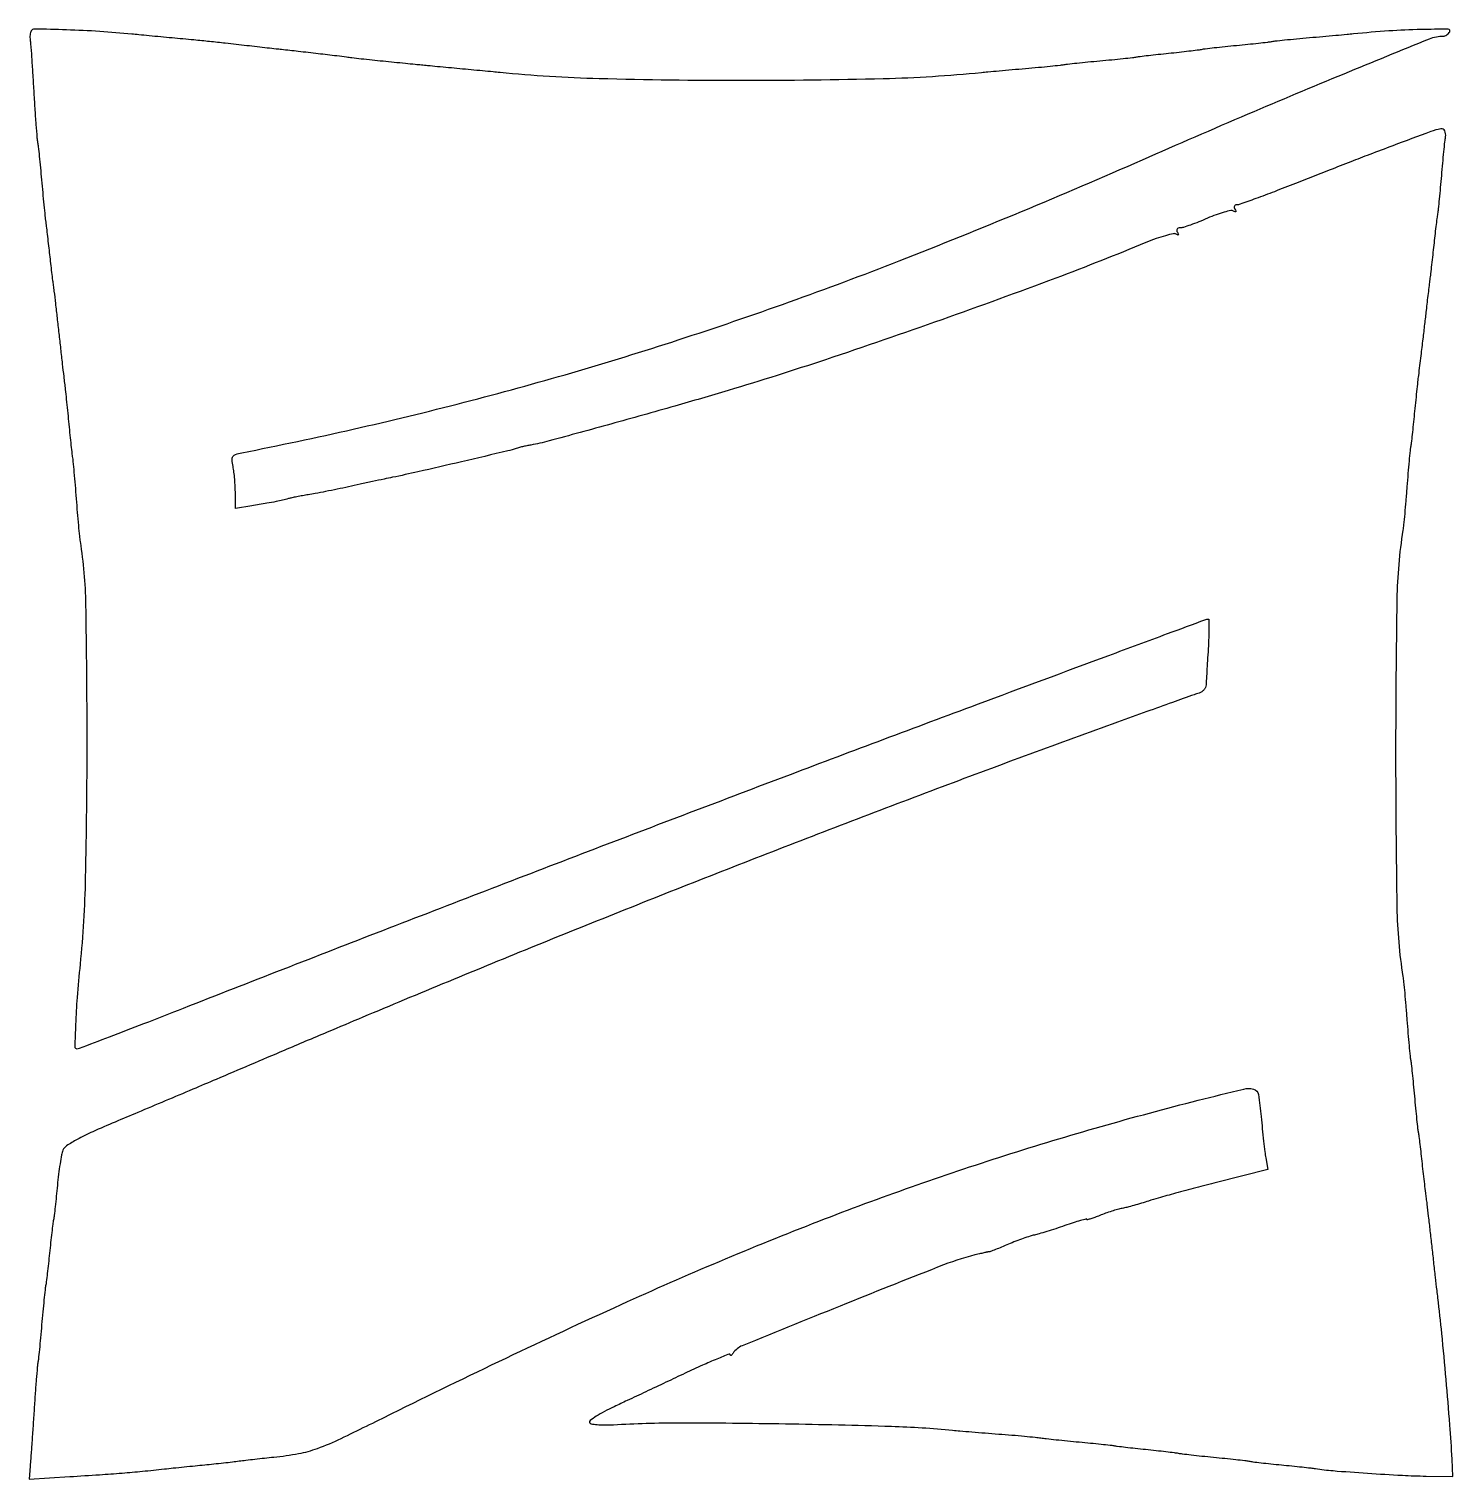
# Model space of a CAD drawing. Extents: x 0 to 371, y 0 to 378.
import ezdxf

# ---------------------------------------------------------------- set-up
doc = ezdxf.new("R2010")
doc.units = 0

msp = doc.modelspace()

# ---------------------------------------------------------------- linework, layer by layer
msp.add_lwpolyline([(0.752804, 377.353989, 0.072585), (0.580057, 376.920622, 0.031852), (0.474831, 376.310234, 0.030683), (0.444052, 375.636977, 0.035902), (0.499888, 375, -0.021376), (0.621158, 373.963443, -0.001034), (0.869762, 370.499694, -0.001684), (1.142765, 366.382656, -0.001213), (1.420817, 361.786192, 0.0018), (1.705547, 357.169265, 0.002418), (1.998792, 352.988621, 0.001661), (2.273314, 349.484704, 0.025638), (2.433389, 348.286192, -0.017599), (2.599658, 347.177391, -0.002031), (2.875028, 344.674694, -0.002444), (3.176011, 341.694041, -0.001992), (3.469937, 338.5, 0.001317), (3.76756, 335.217186, 0.001357), (4.079586, 331.96875, 0.00131), (4.365054, 329.154575, 0.00579), (4.556665, 327.5, -0.00204), (4.744754, 325.975947, -0.000698), (5.005258, 323.765625, -0.000694), (5.285935, 321.325682, -0.000802), (5.546418, 319, 0.001325), (5.80522, 316.710942, 0.001255), (6.080797, 314.38125, 0.001245), (6.334985, 312.320723, 0.004406), (6.513087, 311, -0.005843), (6.712511, 309.488383, -0.000781), (7.090614, 306.296875, -0.000903), (7.526087, 302.512002, -0.000759), (7.974179, 298.5, 0.000499), (8.424212, 294.451478, 0.00056), (8.865555, 290.55625, 0.000513), (9.248442, 287.240539, 0.003008), (9.461862, 285.5, -0.004681), (9.653281, 283.894418, -0.001237), (9.928806, 281.325, -0.001256), (10.227717, 278.399999, -0.00129), (10.50916, 275.5, 0.001599), (10.786094, 272.664669, 0.001786), (11.071492, 269.933886, 0.001644), (11.330632, 267.608739, 0.009463), (11.495106, 266.381314, -0.013788), (11.657291, 265.085968, -0.001738), (11.920802, 262.276106, -0.002041), (12.208501, 258.937094, -0.001693), (12.488143, 255.381314, 0.001951), (12.77065, 251.812633, 0.002295), (13.066962, 248.434502, 0.002014), (13.341845, 245.583148, 0.014268), (13.520255, 244.204224, -0.034952), (14.948911, 227.886054, -0.004371), (15.258581, 192.336516, -0.005292), (14.87871, 156.548315, -0.019565), (13.51688, 134, 0.005349), (12.750236, 125.384405, 0.009714), (12.335908, 118.324981, 0.003939), (12.153794, 112.512166, 0.421096), (12.654092, 112, 0.090758), (13.324289, 112.122662, 0.000301), (21.200153, 115.110938, 0.001653), (30.107794, 118.530578, 0.001034), (40.515543, 122.590427, -0.001104), (92.42821, 142.832104, -0.001004), (146.094987, 163.497468, -0.001022), (198.726163, 183.519552, -0.00129), (247.5, 201.816533, -0.000075), (281.685707, 214.534571, -0.000642), (297.015224, 220.212572, -0.000173), (306.977289, 223.884034, -0.088417), (307.627948, 224, -0.410277), (307.805644, 223.82468, -0.00353), (307.819089, 221.723437, -0.009418), (307.770307, 219.221749, -0.005629), (307.622817, 216.25, 0.000285), (307.436503, 213.162798, 0.000357), (307.267229, 210.29676, 0.000287), (307.128231, 207.890732, 0.002761), (307.075331, 206.866631, -0.095304), (306.915626, 206.202882, -0.068987), (306.508066, 205.558429, -0.06686), (305.924561, 205.03032, -0.077626), (305.25, 204.706844, 0.012239), (303.988474, 204.293433, 0.000305), (298.285938, 202.264901, 0.000657), (291.598841, 199.871624, 0.000448), (284, 197.133076, 0.003221), (238.241918, 180.261891, 0.002904), (191.092878, 162.218662, 0.00289), (143.897759, 143.527955, 0.003097), (98, 124.712237, 0.000462), (87.259863, 120.219782, 0.000697), (77.913732, 116.284939, 0.000513), (66.728259, 111.543796, 0.000138), (49, 104.002114, -0.000464), (42.899309, 101.411548, -0.000283), (35.691146, 98.363427, -0.000284), (28.544578, 95.350907, -0.000504), (22.65071, 92.877369, 0.006854), (16.817155, 90.341534, 0.018167), (12.742874, 88.322459, 0.020883), (9.976621, 86.671108, 0.157063), (9.030999, 85.5, 0.045254), (8.693017, 84.312328, 0.007734), (8.292225, 81.995979, 0.008379), (7.908115, 79.252526, 0.007386), (7.597893, 76.379929, -0.002238), (7.318409, 73.516075, -0.002613), (7.026621, 70.79915, -0.002313), (6.757256, 68.504198, -0.015845), (6.583715, 67.379929, 0.014319), (6.408482, 66.267228, 0.002219), (6.134474, 64.053063, 0.002472), (5.835715, 61.437785, 0.002149), (5.547972, 58.694328, -0.00201), (5.262414, 55.964413, -0.002389), (4.970214, 53.390113, -0.002071), (4.704389, 51.221032, -0.015392), (4.541999, 50.194328, 0.019537), (4.380674, 49.116545, 0.001912), (4.103201, 46.500834, 0.002418), (3.799347, 43.378915, 0.001913), (3.5, 40, -0.00169), (3.203406, 36.635119, -0.0022), (2.907862, 33.55625, -0.001638), (2.64041, 30.978225, -0.02013), (2.495663, 30, 0.025593), (2.35516, 28.97314, 0.001384), (2.086795, 25.709375, 0.002157), (1.794918, 21.822887, 0.001572), (1.502667, 17.5, -0.000669), (1.209443, 13.043161, -0.000747), (0.914639, 8.747971, -0.000687), (0.652914, 5.088385, -0.003956), (0.496395, 3.152667), (0.199057, -0.194667), (10.849529, 0.438239, 0.00166), (18.580712, 0.923433, 0.003657), (24.484421, 1.357008, 0.004269), (29.775932, 1.830059, 0.003359), (35.5, 2.429939, -0.001483), (37.810305, 2.680826, -0.000809), (40.646875, 2.975711, -0.000806), (43.530954, 3.266121, -0.001282), (46, 3.504331, 0.00231), (48.362082, 3.737125, 0.001831), (50.9125, 4.009826, 0.001851), (53.276265, 4.280189, 0.004625), (55, 4.5, -0.004144), (56.723714, 4.721496, -0.001657), (59.0875, 4.997404, -0.00164), (61.637918, 5.278062, -0.002068), (64, 5.520282, 0.020837), (70.486051, 6.432455, 0.042867), (75.427616, 7.784495, 0.024159), (81.576774, 10.392002, 0.002937), (94.750542, 16.841062, -0.00851), (154.606647, 45.32042, -0.014113), (206.12612, 67.032987, -0.015681), (254.604607, 84.141851, -0.014798), (305, 98.541497, -0.002787), (316.871115, 101.486197, -0.123285), (319.409658, 101.466501, -0.296462), (320.706244, 100.050178, -0.019546), (321.434537, 94.290922, 0.002812), (321.731077, 91.088148, 0.002861), (322.062022, 87.907333, 0.002779), (322.380907, 85.145482, 0.011809), (322.619721, 83.5), (323.127723, 80.5), (309.813861, 77.127297, 0.002255), (304.392676, 75.727942, 0.002423), (299.113173, 74.312346, 0.002291), (294.59144, 73.054116, 0.011511), (292.082045, 72.28062, -0.006661), (290.209365, 71.683438, -0.005824), (288.235865, 71.107977, -0.005864), (286.440305, 70.629645, -0.017311), (285.192602, 70.35848, 0.022363), (284.009274, 70.088762, 0.009677), (282.45995, 69.629499, 0.009554), (280.828067, 69.076663, 0.012509), (279.360557, 68.506184, -0.009407), (278.071517, 67.995855, -0.016617), (276.987164, 67.630581, -0.011646), (276.130803, 67.395051, -0.487969), (276, 67.497165, 0.492248), (275.858106, 67.60637, 0.004107), (274.310937, 67.182965, 0.009868), (272.455241, 66.618929, 0.00574), (270.25, 65.872708, -0.004626), (267.888338, 65.067688, -0.004838), (265.547106, 64.318779, -0.004653), (263.512985, 63.710419, -0.021274), (262.314615, 63.418729, 0.028245), (261.175434, 63.124573, 0.007847), (259.42655, 62.535549, 0.007895), (257.464556, 61.80521, 0.008204), (255.551746, 61.022181, -0.003071), (253.762482, 60.268189, -0.004478), (252.175804, 59.627602, -0.002274), (250.824792, 59.103266, -0.076175), (250.487131, 59.030021, 0.010887), (250.282295, 59.012914, 0.009609), (250.069657, 58.986344, 0.009697), (249.878913, 58.954989, 0.028677), (249.75, 58.923489, -0.014238), (249.584965, 58.878077, -0.001068), (249.132812, 58.768428, -0.001477), (248.592742, 58.640366, -0.001122), (248, 58.503065, 0.036846), (238.627998, 55.613826, 0.00265), (213.355465, 45.578268, 0.000862), (186.164412, 34.55915, 0.150011), (183.765313, 32.600975, -0.028494), (183.480841, 32.22319, -0.097872), (183.241942, 32.03264, -0.307803), (183.090989, 32.050694, -0.21133), (183.015313, 32.212267, 0.523136), (182.759304, 32.381953, 0.002868), (179.552936, 31.084993, 0.008094), (175.757557, 29.452071, 0.004697), (171.25, 27.374534, -0.000126), (166.257391, 25.017858, -0.000106), (160.971907, 22.525931, -0.000107), (156.148834, 20.254524, -0.000298), (152.760748, 18.662267, 0.012354), (150.199236, 17.382181, 0.01985), (148.090124, 16.152526, 0.014703), (146.490094, 15.065057, 0.324712), (146.324383, 14.559097, 0.278387), (146.729824, 14.206116, 0.019646), (148.282103, 13.996815, 0.023247), (150.266724, 13.900976, 0.015083), (152.563634, 13.966215, -0.014899), (169.721744, 14.459847, -0.003835), (197.439464, 14.218559, -0.003708), (225.032915, 13.561956, -0.017044), (241, 12.517953, 0.003464), (242.889782, 12.342747, 0.000873), (245.96875, 12.084206, 0.000891), (249.489063, 11.801107, 0.000899), (253, 11.531406, -0.001997), (256.437582, 11.259741, -0.002253), (259.7375, 10.970709, -0.002058), (262.541926, 10.700691, -0.01228), (264, 10.517976, 0.009207), (265.416708, 10.331594, 0.001809), (267.96875, 10.052893, 0.001918), (270.945294, 9.75027, 0.001779), (274, 9.462504, -0.001694), (276.981759, 9.182117, -0.002141), (279.7375, 8.901643, -0.001694), (282.046819, 8.648696, -0.017264), (283, 8.507551, 0.01494), (283.933475, 8.36489, 0.001688), (286.058541, 8.112101, 0.002045), (288.589889, 7.830131, 0.00166), (291.305672, 7.547972, -0.002031), (294.035587, 7.262298, -0.002414), (296.609887, 6.96975, -0.002093), (298.778942, 6.70343, -0.015549), (299.805672, 6.54042, 0.016976), (300.854772, 6.376925, 0.001993), (303.205416, 6.101435, 0.002387), (306.00415, 5.798256, 0.001952), (309, 5.5, -0.001952), (311.99585, 5.201744, -0.002387), (314.794584, 4.898565, -0.001993), (317.145228, 4.623075, -0.016976), (318.194328, 4.45958, 0.016557), (319.221156, 4.298676, 0.00223), (321.390113, 4.041846, 0.002572), (323.964413, 3.762063, 0.002164), (326.694328, 3.491504, -0.0017), (329.452187, 3.22076, -0.001893), (332.110895, 2.940447, -0.001746), (334.375822, 2.68497, -0.009941), (335.576804, 2.520992, 0.018984), (340.161553, 1.979259, 0.003073), (349.117409, 1.319783, 0.003555), (358.241849, 0.769393, 0.010713), (364.472293, 0.571738), (371.444586, 0.5), (371.206512, 5, 0.006125), (370.627695, 13.877866, 0.00261), (369.645427, 25.74628, 0.002623), (368.528482, 37.716658, 0.005514), (367.509638, 47, -0.001549), (367.278743, 48.960359, -0.000321), (366.885587, 52.409375, -0.000337), (366.434343, 56.414832, -0.000318), (365.97954, 60.5, 0.000728), (365.529554, 64.512002, 0.000866), (365.092824, 68.296875, 0.000749), (364.714111, 71.488421, 0.005601), (364.515249, 73, -0.005181), (364.333718, 74.37094, -0.001208), (364.058536, 76.675, -0.001246), (363.754866, 79.328125, -0.001222), (363.462403, 82, 0.001756), (363.174289, 84.606375, 0.002094), (362.883656, 87.062232, 0.001808), (362.622432, 89.131108, 0.013615), (362.468744, 90.105472, -0.017886), (362.317258, 91.122211, -0.0018), (362.051807, 93.558354, -0.002257), (361.758943, 96.464938, -0.001794), (361.468192, 99.605472, 0.001727), (361.17822, 102.742211, 0.002191), (360.887706, 105.637187, 0.00172), (360.625129, 108.062652, 0.017959), (360.47829, 109.053037, -0.021273), (360.334503, 110.069195, -0.001687), (360.077331, 112.778039, -0.002286), (359.796121, 116.013078, -0.00175), (359.517174, 119.553037, 0.001967), (359.232238, 123.149012, 0.00231), (358.933027, 126.554887, 0.00203), (358.655242, 129.430332, 0.01428), (358.474391, 130.825301, -0.035256), (356.908617, 148.776698, -0.00413), (356.57636, 189, -0.00413), (356.908617, 229.223302, -0.035256), (358.474391, 247.174699, 0.01428), (358.655242, 248.569668, 0.00203), (358.933027, 251.445113, 0.00231), (359.232238, 254.850988, 0.001967), (359.517174, 258.446963, -0.001759), (359.79619, 261.986922, -0.002299), (360.077609, 265.221961, -0.001696), (360.335076, 267.93078, -0.021388), (360.479239, 268.946963, 0.015844), (360.627103, 269.912185, 0.001809), (360.883604, 272.100045, 0.002184), (361.168032, 274.705931, 0.001777), (361.450618, 277.5, -0.000953), (361.739087, 280.399999, -0.000927), (362.041153, 283.325, -0.000914), (362.316074, 285.89452, -0.003461), (362.502071, 287.5, 0.000344), (363.132806, 292.662662, 0.000566), (363.658512, 297.031657, 0.000651), (364.113625, 300.893164, 0.000799), (364.528117, 304.5, -0.000866), (364.773657, 306.634143, -0.000711), (365.043076, 308.9125, -0.000718), (365.296624, 311.005322, -0.001906), (365.485669, 312.5, 0.003037), (365.678441, 314.052341, 0.00095), (365.94881, 316.38125, 0.000949), (366.240823, 318.982848, 0.00105), (366.513171, 321.5, -0.001704), (366.782296, 323.957293, -0.001776), (367.064611, 326.379162, -0.001706), (367.323261, 328.471252, -0.007788), (367.496687, 329.684383, 0.012454), (367.668695, 330.973337, 0.001952), (367.934433, 333.522941, 0.002169), (368.223, 336.53194, 0.001891), (368.499506, 339.684383, -0.00193), (368.77668, 342.841622, -0.002192), (369.067246, 345.8651, -0.00199), (369.335544, 348.431247, -0.012209), (369.511405, 349.75, 0.151162), (369.288965, 351.294205, 0.335806), (368.294563, 351.811562, 0.046413), (365.643413, 351.103526, 0.001653), (355.75, 347.412998, 0.00084), (349.723375, 345.130593, 0.001538), (344.817811, 343.246031, 0.001206), (339.198075, 341.051637, 0.000333), (330.376938, 337.575821, -0.002674), (324.878881, 335.439095, -0.004009), (320.054152, 333.637898, -0.001704), (315.915975, 332.146652, -0.085827), (315.067921, 332, 0.113597), (314.672708, 331.909036, 0.184536), (314.439939, 331.660863, 0.157519), (314.411476, 331.286807, 0.079429), (314.595492, 330.845492, -0.029568), (314.835184, 330.400896, -0.280463), (314.812123, 330.194998, -0.342772), (314.632212, 330.148688, -0.036284), (314.222063, 330.362757, 0.187778), (313.501888, 330.49555, 0.019229), (311.782381, 330.097751, 0.021892), (309.702582, 329.432508, 0.01576), (307.443124, 328.517266, -0.008562), (305.158581, 327.553357, -0.01065), (303.00175, 326.739447, -0.009073), (301.174561, 326.131102, -0.075958), (300.316553, 326, 0.07995), (299.800498, 325.916952, 0.175105), (299.49011, 325.673152, 0.187604), (299.419557, 325.301061, 0.092781), (299.595492, 324.845492, -0.030033), (299.830652, 324.40833, -0.263577), (299.813318, 324.197306, -0.354796), (299.640888, 324.145563, -0.040828), (299.253759, 324.343168, 0.194203), (298.521862, 324.468761, 0.014151), (296.496515, 323.968854, 0.018118), (294.049949, 323.194527, 0.01265), (291.34925, 322.153073, -0.008753), (267.881869, 312.8928, -0.004485), (238.152046, 302.061855, -0.004482), (207.85814, 291.636856, -0.007782), (182.5, 283.600307, -0.003445), (168.604901, 279.537605, -0.002017), (151.912716, 274.854412, -0.001075), (135.785721, 270.437191, -0.023422), (131, 269.375247, 0.008013), (129.946053, 269.175228, 0.00693), (128.846572, 268.932319, 0.00699), (127.85624, 268.68442, 0.020127), (127.179818, 268.475543, -0.027155), (125.050637, 267.850679, -0.000445), (112.970486, 265.018696, -0.001203), (101.604646, 262.393654, -0.005538), (95, 260.961759, 0.001565), (92.788581, 260.500686, 0.000628), (89.765625, 259.856564, 0.000621), (86.509599, 259.154276, 0.000784), (83.5, 258.49628, -0.00281), (80.563315, 257.866681, -0.002563), (77.528125, 257.25, -0.002562), (74.810041, 256.726698, -0.008317), (73, 256.418897, 0.005587), (71.537517, 256.178406, 0.005121), (70.037529, 255.898634, 0.005123), (68.703983, 255.621523, 0.016704), (67.829885, 255.399692, -0.012983), (66.324352, 255.005669, -0.009317), (64.623941, 254.640789, -0.005698), (62.240108, 254.203682, -0.001346), (58.25, 253.530002), (54, 252.824204), (54, 256.787102, 0.012648), (53.956029, 258.525126, 0.008934), (53.822423, 260.473784, 0.009024), (53.627662, 262.33303, 0.018746), (53.395482, 263.772589, -0.027002), (53.143322, 265.518889, -0.163933), (53.35359, 266.394948, -0.174309), (54.043047, 266.935709, -0.031405), (55.645482, 267.357142, 0.014507), (113.655879, 280.536341, 0.015534), (169.481711, 296.799433, 0.014621), (227.075751, 317.417755, 0.01035), (290.5, 343.764598, -0.002602), (318.018452, 355.699207, -0.0035), (343.069248, 366.202323, -0.00113), (365.354938, 375.304439, -0.096673), (368.918826, 376, 0.096918), (369.338515, 376.082122, 0.052592), (369.803729, 376.331188, 0.049617), (370.24079, 376.696184, 0.055628), (370.578768, 377.127449, 0.587834), (370.205433, 377.796017, 0.005326), (363.109926, 377.710977, 0.011146), (354.740282, 377.334689, 0.008231), (345.5, 376.559648, -0.002045), (343.822876, 376.398061, -0.000428), (340.884375, 376.129608, -0.000449), (337.474227, 375.824099, -0.000425), (334, 375.51897, 0.001624), (330.635119, 375.215312, 0.002114), (327.55625, 374.914245, 0.001573), (324.978107, 374.642936, 0.019349), (324, 374.498421, -0.017052), (323.046782, 374.353108, -0.001674), (320.7375, 374.089098, -0.002115), (317.981759, 373.795183, -0.001674), (315, 373.5, 0.001952), (312.00415, 373.201744, 0.002387), (309.205416, 372.898565, 0.001993), (306.854772, 372.623075, 0.016976), (305.805672, 372.45958, -0.015549), (304.778942, 372.29657, -0.002093), (302.609887, 372.03025, -0.002414), (300.035587, 371.737702, -0.002031), (297.305672, 371.452028, 0.001825), (294.582225, 371.168163, 0.002205), (292.027559, 370.881052, 0.001872), (289.878986, 370.62182, 0.015024), (288.894528, 370.469141, -0.017931), (287.87778, 370.317498, -0.001805), (285.441646, 370.051924, -0.002263), (282.535062, 369.758972, -0.001799), (279.394528, 369.468192, 0.001612), (276.261623, 369.179301, 0.002062), (273.378393, 368.89205, 0.001592), (270.96335, 368.633602, 0.017529), (270, 368.493079, -0.018279), (269.02211, 368.351931, -0.001483), (266.44375, 368.083258, -0.001995), (263.364882, 367.784067, -0.001532), (260, 367.48103, 0.000394), (256.525773, 367.176114, 0.000417), (253.115625, 366.871244, 0.000398), (250.177111, 366.603713, 0.001899), (248.5, 366.443253, -0.018496), (222.904611, 364.849276, -0.006407), (185.89104, 364.390505, -0.006422), (148.830103, 364.882042, -0.018148), (123, 366.49588, 0.000941), (121.189101, 366.67174, 0.000294), (118.471875, 366.928844, 0.000294), (115.436678, 367.212437, 0.000324), (112.5, 367.483166, -0.000357), (109.600001, 367.750703, -0.000348), (106.675, 368.024703, -0.000342), (104.105305, 368.268997, -0.0013), (102.5, 368.426931, 0.000252), (100.894761, 368.588255, 0.000066), (98.325, 368.84486, 0.000067), (95.399999, 369.136147, 0.000069), (92.5, 369.424146, -0.001474), (89.636714, 369.716628, -0.001549), (86.821875, 370.021369, -0.001482), (84.394353, 370.299075, -0.006937), (83, 370.482421, 0.005856), (80.480206, 370.819297, 0.000974), (75.625692, 371.400924, 0.001149), (70.415472, 372.002739, 0.001884), (66, 372.485635, -0.001435), (64.629592, 372.634264, -0.000332), (62.325, 372.892457, -0.000343), (59.671875, 373.193328, -0.000336), (57, 373.5, 0.000842), (51.37705, 374.139629, 0.002131), (47.28662, 374.580316, 0.00212), (43.180625, 374.987403, 0.000825), (37.5, 375.516834, -0.000413), (34.563322, 375.788086, -0.000374), (31.528125, 376.073251, -0.000374), (28.810914, 376.332637, -0.001197), (27, 376.511251, 0.009093), (18.658901, 377.201141, 0.00806), (9.955853, 377.621096, 0.002232), (1.637827, 377.851011, 0.273998)], format="xyb", close=True)

doc.saveas('drawing.dxf')
